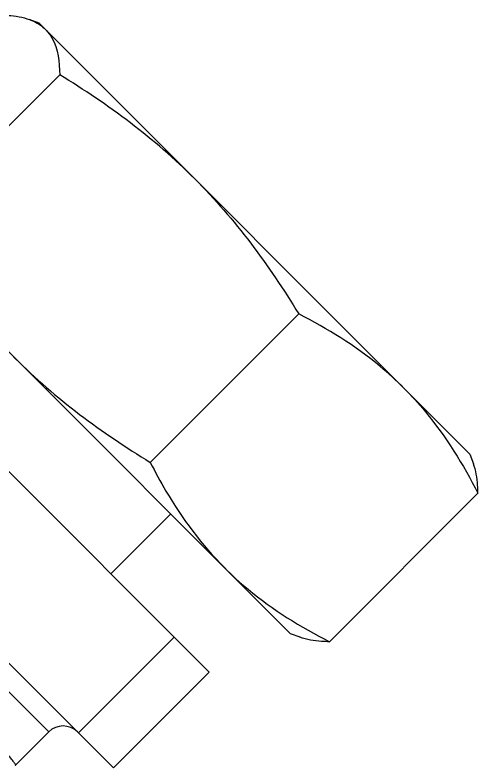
# Model space of a CAD drawing. Extents: x 4995099 to 5303443, y 4627657 to 4889583.
# Drawn here: x 5058389.4 to 5058529.2, y 4740812.9 to 4741040.1 of the extents above; entities that cross this region are included whole.
import ezdxf

# ---------------------------------------------------------------- set-up
doc = ezdxf.new("R2010")
doc.units = 0
doc.header["$LTSCALE"] = 1000
doc.header["$MEASUREMENT"] = 0
doc.layers.get('0').update_dxf_attribs({"color": 4, "linetype": 'CONTINUOUS'})

msp = doc.modelspace()

# ---------------------------------------------------------------- linework, layer by layer
for p, q in [((5058396.68, 4741037.67), (5058393.72, 4741038.75)), ((5058396.68, 4741037.67), (5058526.79, 4740907.57)), ((5058402.91, 4741022.06), (5058358.08, 4740977.24)), ((5058342.47, 4740983.46), (5058472.58, 4740853.36)), ((5058448.04, 4740841.76), (5058330.88, 4740958.92)), ((5058475.07, 4740949.9), (5058430.25, 4740905.07)), ((5058419.12, 4740812.85), (5058301.96, 4740930.01)), ((5058399.58, 4740823.73), (5058312.84, 4740910.46)), ((5058526.79, 4740907.57), (5058527.86, 4740904.61)), ((5058529.21, 4740895.76), (5058484.38, 4740850.94)), ((5058436.44, 4740889.5), (5058418.37, 4740871.43)), ((5058437.47, 4740852.33), (5058408.56, 4740823.41)), ((5058475.54, 4740852.28), (5058472.58, 4740853.36)), ((5058448.04, 4740841.76), (5058419.12, 4740812.85)), ((5058389.53, 4740813.68), (5058399.58, 4740823.73)), ((5058389.41, 4740813.67), (5058389.53, 4740813.68))]:
    msp.add_line(p, q)
msp.add_arc((5058403.91, 4740819.39), 6.13, 45, 135)
for points, knots in [([(5058384.88, 4741040.09), (5058385.69, 4741040.08), (5058388.7, 4741039.96), (5058391.73, 4741039.47), (5058393.8, 4741038.72)], [0, 0, 0, 0, 0.270862, 1, 1, 1, 1]), ([(5058393.8, 4741038.72), (5058394.26, 4741038.56), (5058396, 4741037.84), (5058397.6, 4741036.76), (5058398.59, 4741035.77)], [0, 0, 0, 0, 0.261173, 1, 1, 1, 1]), ([(5058398.59, 4741035.77), (5058399.35, 4741035.01), (5058402.29, 4741031.03), (5058402.85, 4741025.85), (5058402.91, 4741022.06)], [0, 0, 0, 0, 0.22235, 1, 1, 1, 1]), ([(5058506.83, 4740927.52), (5058504.55, 4740929.8), (5058494.94, 4740938.55), (5058483.76, 4740945.46), (5058475.07, 4740949.9)], [0, 0, 0, 0, 0.248254, 1, 1, 1, 1]), ([(5058506.83, 4740927.52), (5058509.11, 4740925.24), (5058517.86, 4740915.63), (5058524.77, 4740904.45), (5058529.21, 4740895.76)], [0, 0, 0, 0, 0.248254, 1, 1, 1, 1]), ([(5058430.25, 4740905.07), (5058431.74, 4740902.15), (5058437.95, 4740890.76), (5058445.77, 4740880.17), (5058452.62, 4740873.31)], [0, 0, 0, 0, 0.25305, 1, 1, 1, 1]), ([(5058529.21, 4740895.76), (5058529.2, 4740896.58), (5058529.07, 4740899.59), (5058528.59, 4740902.62), (5058527.84, 4740904.69)], [0, 0, 0, 0, 0.270862, 1, 1, 1, 1]), ([(5058452.62, 4740873.31), (5058454.9, 4740871.03), (5058464.52, 4740862.28), (5058475.69, 4740855.38), (5058484.38, 4740850.94)], [0, 0, 0, 0, 0.248254, 1, 1, 1, 1]), ([(5058484.38, 4740850.94), (5058483.57, 4740850.95), (5058480.56, 4740851.07), (5058477.53, 4740851.56), (5058475.46, 4740852.31)], [0, 0, 0, 0, 0.270862, 1, 1, 1, 1]), ([(5058389.53, 4740813.68), (5058389.62, 4740813.77), (5058389.25, 4740814.3), (5058388.79, 4740815.01), (5058387.68, 4740816.35), (5058386.24, 4740818.04), (5058384.33, 4740820.2), (5058381.03, 4740823.85), (5058378.33, 4740826.77), (5058376.41, 4740828.84)], [0, 0, 0, 0, 0.018878, 0.068916, 0.150826, 0.263937, 0.407062, 0.578714, 1, 1, 1, 1])]:
    msp.add_open_spline(points, degree=3, knots=knots)
for points in [[(5058443.68, 4740990.67), (5058431.56, 4741002.8), (5058417.56, 4741013.14), (5058402.91, 4741022.06)], [(5058443.68, 4740990.67), (5058455.81, 4740978.54), (5058466.15, 4740964.55), (5058475.07, 4740949.9)], [(5058358.08, 4740977.24), (5058367.01, 4740962.59), (5058377.35, 4740948.59), (5058389.47, 4740936.46)], [(5058389.47, 4740936.46), (5058401.6, 4740924.33), (5058415.6, 4740914), (5058430.25, 4740905.07)]]:
    msp.add_open_spline(points, degree=3)

doc.saveas('drawing.dxf')
